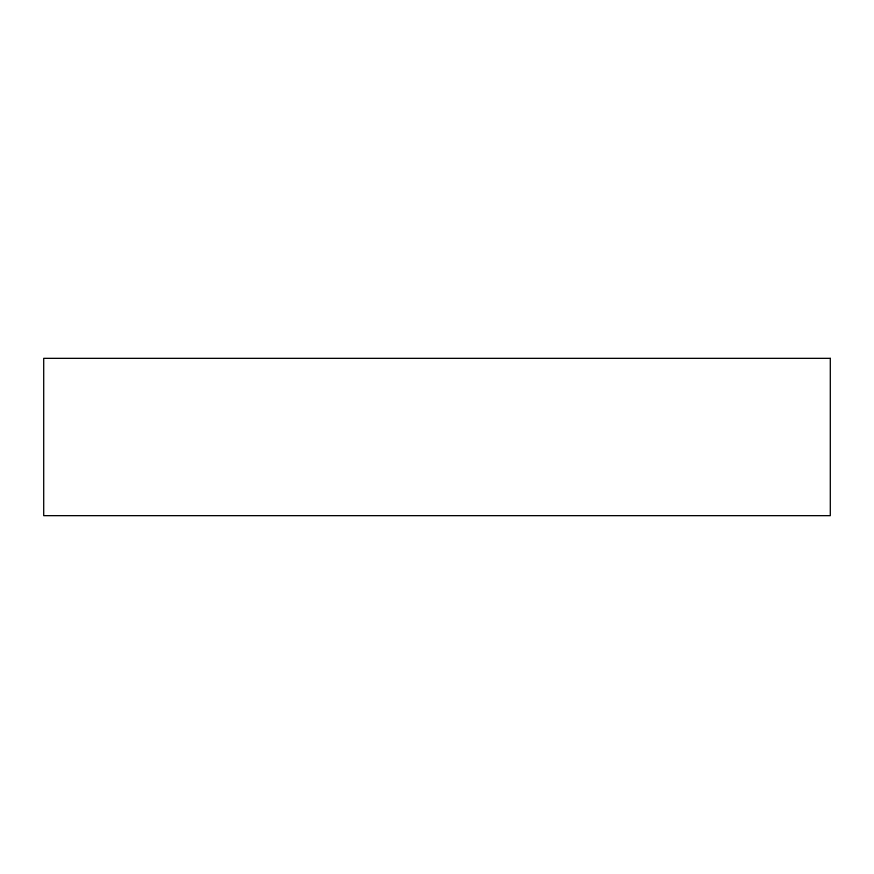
<?xml version="1.0" encoding="UTF-8"?>
<svg xmlns="http://www.w3.org/2000/svg" width="874" height="874" viewBox="0 0 874 874"><rect width="100%" height="100%" fill="white"/><g stroke="black" fill="none" stroke-linecap="round" stroke-linejoin="round"><path stroke-width="1.31" d="M830.3 358.34L43.7 358.34L43.7 515.66L830.3 515.66L830.3 358.34"/></g></svg>
